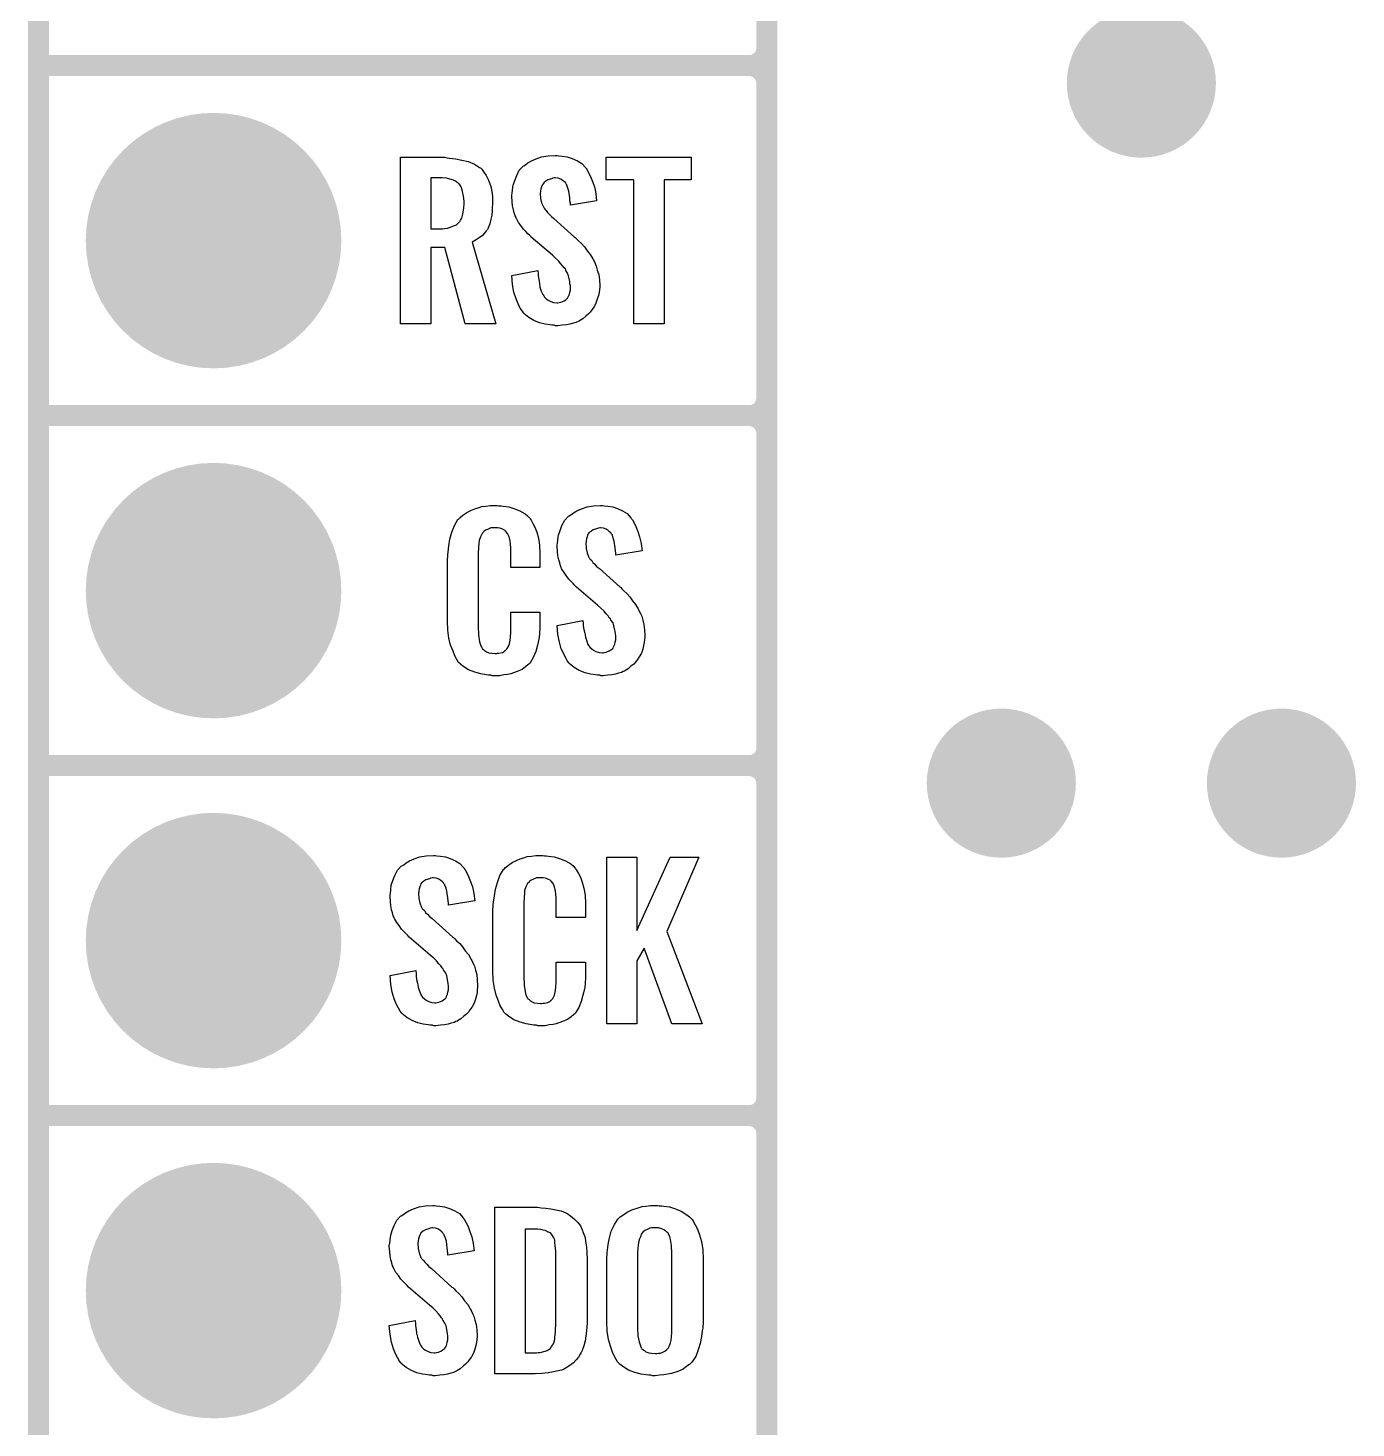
# Model space of a CAD drawing. Extents: x -0.07 to 0.95, y -0.15 to 2.1.
# Drawn here: x -0.053 to 0.3263, y 0.2608 to 0.6607 of the extents above; entities that cross this region are included whole.
import ezdxf

# ---------------------------------------------------------------- set-up
doc = ezdxf.new("R2010")
doc.units = 0
doc.layers.get('0').update_dxf_attribs({"linetype": 'CONTINUOUS'})
for name, color, linetype in [('gko', 6, 'CONTINUOUS'), ('gto', 2, 'CONTINUOUS'), ('gts', 1, 'CONTINUOUS')]:
    doc.layers.add(name, color=color, linetype=linetype)

# ---------------------------------------------------------------- blocks, each defined once
blk = doc.blocks.new('D10')
at = {"const_width": 0.003}
blk.add_lwpolyline([(-0.0015, 0, 1), (0.0015, 0, 1)], format="xyb", close=True, dxfattribs=at)
blk = doc.blocks.new('D43')
at = {"const_width": 0.0365}
blk.add_lwpolyline([(-0.01825, 0, 1), (0.01825, 0, 1)], format="xyb", close=True, dxfattribs=at)
blk = doc.blocks.new('D142')
at = {"const_width": 0.0213}
blk.add_lwpolyline([(-0.01065, 0, 1), (0.01065, 0, 1)], format="xyb", close=True, dxfattribs=at)

msp = doc.modelspace()

# ---------------------------------------------------------------- linework, layer by layer
at = {"layer": 'gko', "color": 6, "const_width": 0.006}
msp.add_lwpolyline([(-0.05, 1.7), (-0.05, -0.15)], dxfattribs=at)
at = {"layer": 'gto', "color": 2, "const_width": 0.006}
for points in [[(0.158, -0.022), (0.158, 0.722)], [(-0.05, 0.65), (0.153, 0.65)], [(-0.05, 0.65), (0.153, 0.65)], [(0.153, 0.65), (0.153, 0.65)], [(0.153, 0.65), (0.153, 0.65)], [(0.158, 0.645), (0.158, 0.645)], [(0.158, 0.645), (0.158, 0.645)], [(0.158, 0.645), (0.158, 0.645)], [(0.158, 0.645), (0.158, 0.645)], [(0.158, 0.555), (0.158, 0.645)], [(-0.05, 0.55), (0.153, 0.55)], [(-0.05, 0.55), (0.153, 0.55)], [(0.153, 0.55), (0.153, 0.55)], [(0.153, 0.55), (0.153, 0.55)], [(0.158, 0.545), (0.158, 0.545)], [(0.158, 0.545), (0.158, 0.545)], [(0.158, 0.545), (0.158, 0.545)], [(0.158, 0.545), (0.158, 0.545)], [(0.158, 0.455), (0.158, 0.545)], [(-0.05, 0.45), (0.153, 0.45)], [(-0.05, 0.45), (0.153, 0.45)], [(0.153, 0.45), (0.153, 0.45)], [(0.153, 0.45), (0.153, 0.45)], [(0.158, 0.445), (0.158, 0.445)], [(0.158, 0.445), (0.158, 0.445)], [(0.158, 0.445), (0.158, 0.445)], [(0.158, 0.445), (0.158, 0.445)], [(0.158, 0.355), (0.158, 0.445)], [(-0.05, 0.35), (0.153, 0.35)], [(-0.05, 0.35), (0.153, 0.35)], [(0.153, 0.35), (0.153, 0.35)], [(0.153, 0.35), (0.153, 0.35)], [(0.158, 0.345), (0.158, 0.345)], [(0.158, 0.345), (0.158, 0.345)], [(0.158, 0.345), (0.158, 0.345)], [(0.158, 0.345), (0.158, 0.345)], [(0.158, 0.255), (0.158, 0.345)]]:
    msp.add_lwpolyline(points, dxfattribs=at)
for points in [[(0.153, 0.65, 0.414214), (0.158, 0.655)], [(0.158, 0.645, 0.414214), (0.153, 0.65)], [(0.158, 0.645, 0.414214), (0.153, 0.65)], [(0.153, 0.55, 0.414214), (0.158, 0.555)], [(0.158, 0.545, 0.414214), (0.153, 0.55)], [(0.158, 0.545, 0.414214), (0.153, 0.55)], [(0.153, 0.45, 0.414214), (0.158, 0.455)], [(0.158, 0.445, 0.414214), (0.153, 0.45)], [(0.158, 0.445, 0.414214), (0.153, 0.45)], [(0.153, 0.35, 0.414214), (0.158, 0.355)], [(0.158, 0.345, 0.414214), (0.153, 0.35)], [(0.158, 0.345, 0.414214), (0.153, 0.35)]]:
    msp.add_lwpolyline(points, format="xyb", dxfattribs=at)
at = {"layer": 'gto', "color": 2}
for points in [[(0.0986, 0.6242), (0.0996, 0.6241), (0.101, 0.6239), (0.1024, 0.6235), (0.1039, 0.6228), (0.1052, 0.622), (0.1063, 0.6208), (0.1064, 0.6206), (0.1067, 0.6202), (0.1071, 0.6194), (0.1077, 0.6183), (0.1082, 0.6169), (0.1088, 0.6154), (0.1092, 0.6135), (0.1094, 0.6114), (0.1019, 0.6101), (0.1019, 0.6103), (0.1019, 0.6107), (0.1018, 0.6114), (0.1018, 0.6122), (0.1015, 0.6141), (0.1012, 0.615), (0.1009, 0.6158), (0.1009, 0.6159), (0.1007, 0.6161), (0.1006, 0.6165), (0.1002, 0.6168), (0.0997, 0.6172), (0.0992, 0.6176), (0.0984, 0.6178), (0.0976, 0.6179), (0.0973, 0.6179), (0.0969, 0.6178), (0.0965, 0.6177), (0.0955, 0.6174), (0.0949, 0.617), (0.0944, 0.6166), (0.0944, 0.6166), (0.0943, 0.6165), (0.0941, 0.6162), (0.0939, 0.6158), (0.0937, 0.6154), (0.0935, 0.6148), (0.0934, 0.6142), (0.0933, 0.6134), (0.0933, 0.6133), (0.0933, 0.613), (0.0934, 0.6126), (0.0934, 0.612), (0.0937, 0.6108), (0.0943, 0.6095), (0.0944, 0.6094), (0.0944, 0.6093), (0.0946, 0.609), (0.095, 0.6086), (0.0954, 0.608), (0.0959, 0.6076), (0.0965, 0.6069), (0.0972, 0.6063), (0.1031, 0.601), (0.1033, 0.6009), (0.1037, 0.6005), (0.1042, 0.5999), (0.1051, 0.5992), (0.1059, 0.5982), (0.1067, 0.5971), (0.1076, 0.596), (0.1083, 0.5948), (0.1084, 0.5946), (0.1086, 0.5943), (0.109, 0.5935), (0.1093, 0.5927), (0.1096, 0.5916), (0.11, 0.5903), (0.1102, 0.5888), (0.1103, 0.5872), (0.1103, 0.5871), (0.1103, 0.5867), (0.1102, 0.586), (0.1101, 0.5852), (0.1099, 0.5843), (0.1096, 0.5833), (0.1092, 0.5821), (0.1087, 0.5811), (0.1086, 0.581), (0.1084, 0.5807), (0.108, 0.5802), (0.1076, 0.5796), (0.107, 0.579), (0.1063, 0.5784), (0.1055, 0.5777), (0.1045, 0.5771), (0.1044, 0.577), (0.1041, 0.5769), (0.1035, 0.5766), (0.1028, 0.5764), (0.1018, 0.5761), (0.1008, 0.5759), (0.0996, 0.5758), (0.0983, 0.5757), (0.0977, 0.5757), (0.0973, 0.5758), (0.0968, 0.5758), (0.0961, 0.5759), (0.0947, 0.5761), (0.0931, 0.5765), (0.0915, 0.5772), (0.09, 0.578), (0.0886, 0.5792), (0.0885, 0.5794), (0.0882, 0.5798), (0.0876, 0.5807), (0.087, 0.5819), (0.0864, 0.5834), (0.0858, 0.5853), (0.0854, 0.5875), (0.0852, 0.59), (0.0926, 0.5915), (0.0926, 0.5914), (0.0926, 0.5913), (0.0927, 0.5907), (0.0927, 0.5899), (0.0929, 0.5889), (0.0931, 0.5878), (0.0932, 0.5867), (0.0936, 0.5856), (0.094, 0.5846), (0.0941, 0.5845), (0.0943, 0.5842), (0.0945, 0.5838), (0.095, 0.5834), (0.0956, 0.583), (0.0963, 0.5826), (0.0971, 0.5823), (0.0981, 0.5822), (0.0983, 0.5822), (0.0987, 0.5823), (0.0992, 0.5824), (0.1001, 0.5828), (0.1006, 0.5831), (0.1009, 0.5834), (0.101, 0.5835), (0.1011, 0.5836), (0.1013, 0.5839), (0.1015, 0.5843), (0.1017, 0.5847), (0.1018, 0.5853), (0.1019, 0.5859), (0.1019, 0.5867), (0.1019, 0.5868), (0.1019, 0.5871), (0.1018, 0.5877), (0.1018, 0.5883), (0.1014, 0.5899), (0.1011, 0.5907), (0.1006, 0.5915), (0.1006, 0.5916), (0.1005, 0.5919), (0.1001, 0.5922), (0.0997, 0.5928), (0.0992, 0.5934), (0.0985, 0.5942), (0.0977, 0.595), (0.0968, 0.5958), (0.0907, 0.601), (0.0907, 0.6011), (0.0903, 0.6015), (0.0898, 0.6019), (0.0892, 0.6026), (0.0885, 0.6033), (0.0878, 0.6043), (0.0871, 0.6052), (0.0866, 0.6061), (0.0865, 0.6062), (0.0864, 0.6066), (0.0861, 0.6071), (0.0859, 0.6079), (0.0857, 0.6088), (0.0854, 0.6099), (0.0853, 0.6112), (0.0852, 0.6126), (0.0852, 0.6127), (0.0852, 0.6129), (0.0852, 0.6131), (0.0853, 0.6135), (0.0854, 0.6145), (0.0856, 0.6158), (0.086, 0.6172), (0.0866, 0.6186), (0.0873, 0.6201), (0.0884, 0.6213), (0.0886, 0.6214), (0.0891, 0.6217), (0.0898, 0.6222), (0.0908, 0.6228), (0.0921, 0.6234), (0.0937, 0.6239), (0.0956, 0.6242), (0.0976, 0.6243), (0.0981, 0.6243), (0.0986, 0.6242)], [(0.0667, 0.6237), (0.0674, 0.6236), (0.0691, 0.6234), (0.0709, 0.623), (0.0727, 0.6226), (0.0745, 0.6218), (0.076, 0.6209), (0.0762, 0.6208), (0.0766, 0.6204), (0.0772, 0.6196), (0.0779, 0.6186), (0.0785, 0.6173), (0.0792, 0.6155), (0.0796, 0.6135), (0.0797, 0.6124), (0.0797, 0.6111), (0.0797, 0.611), (0.0797, 0.6109), (0.0797, 0.6104), (0.0796, 0.6095), (0.0796, 0.6085), (0.0795, 0.6073), (0.0792, 0.6061), (0.0789, 0.6048), (0.0784, 0.6037), (0.0784, 0.6036), (0.0782, 0.6032), (0.0779, 0.6028), (0.0774, 0.6021), (0.0768, 0.6015), (0.0759, 0.6008), (0.075, 0.6002), (0.0739, 0.5996), (0.0806, 0.5762), (0.0719, 0.5762), (0.0661, 0.598), (0.0621, 0.598), (0.0621, 0.5762), (0.0534, 0.5762), (0.0534, 0.6238), (0.066, 0.6238), (0.0667, 0.6237)], [(0.1364, 0.6174), (0.1287, 0.6174), (0.1287, 0.5762), (0.12, 0.5762), (0.12, 0.6174), (0.1121, 0.6174), (0.1121, 0.6238), (0.1364, 0.6238), (0.1364, 0.6174)], [(0.0653, 0.6179), (0.0621, 0.6179), (0.0621, 0.6034), (0.0654, 0.6034), (0.066, 0.6035), (0.0668, 0.6036), (0.0677, 0.6038), (0.0685, 0.6042), (0.0694, 0.6045), (0.07, 0.6051), (0.0701, 0.6052), (0.0703, 0.6055), (0.0705, 0.6058), (0.0709, 0.6064), (0.0711, 0.6072), (0.0713, 0.6081), (0.0715, 0.6093), (0.0716, 0.6106), (0.0716, 0.6108), (0.0716, 0.6113), (0.0715, 0.6119), (0.0714, 0.6128), (0.0712, 0.6136), (0.071, 0.6145), (0.0707, 0.6154), (0.0702, 0.6161), (0.0701, 0.6162), (0.0699, 0.6164), (0.0696, 0.6166), (0.0691, 0.617), (0.0685, 0.6173), (0.0675, 0.6176), (0.0665, 0.6178), (0.0653, 0.6179)], [(0.0815, 0.5242), (0.0821, 0.5242), (0.0827, 0.5241), (0.0843, 0.5239), (0.0858, 0.5235), (0.0875, 0.5228), (0.089, 0.5219), (0.0897, 0.5214), (0.0903, 0.5207), (0.0904, 0.5205), (0.0907, 0.5201), (0.0912, 0.5192), (0.0918, 0.5181), (0.0923, 0.5167), (0.0928, 0.515), (0.0931, 0.513), (0.0932, 0.5106), (0.0932, 0.5066), (0.0849, 0.5066), (0.0849, 0.5107), (0.0849, 0.5108), (0.0849, 0.5111), (0.0849, 0.5116), (0.0849, 0.5121), (0.0848, 0.5134), (0.0847, 0.5141), (0.0846, 0.5146), (0.0846, 0.5147), (0.0845, 0.5149), (0.0844, 0.5154), (0.084, 0.5163), (0.0834, 0.517), (0.0833, 0.5172), (0.0831, 0.5173), (0.0827, 0.5175), (0.0823, 0.5177), (0.0818, 0.5178), (0.0811, 0.5179), (0.08, 0.5179), (0.0796, 0.5179), (0.0792, 0.5179), (0.0782, 0.5175), (0.0777, 0.5173), (0.0772, 0.5169), (0.0771, 0.5167), (0.0767, 0.5163), (0.0762, 0.5154), (0.0759, 0.5143), (0.0759, 0.5142), (0.0759, 0.5141), (0.0758, 0.5137), (0.0758, 0.5132), (0.0757, 0.5127), (0.0757, 0.5119), (0.0756, 0.5111), (0.0756, 0.5102), (0.0756, 0.4895), (0.0756, 0.4894), (0.0756, 0.4889), (0.0757, 0.4882), (0.0757, 0.4873), (0.076, 0.4854), (0.0762, 0.4845), (0.0766, 0.4837), (0.0767, 0.4836), (0.0768, 0.4834), (0.0771, 0.4832), (0.0774, 0.4829), (0.078, 0.4825), (0.0786, 0.4822), (0.0795, 0.4821), (0.0804, 0.482), (0.0808, 0.482), (0.0811, 0.4821), (0.0815, 0.4821), (0.0825, 0.4823), (0.083, 0.4826), (0.0833, 0.4829), (0.0834, 0.4829), (0.0835, 0.4831), (0.0839, 0.4835), (0.0844, 0.4844), (0.0846, 0.4854), (0.0846, 0.4855), (0.0847, 0.4857), (0.0847, 0.486), (0.0848, 0.4865), (0.0848, 0.487), (0.0849, 0.4878), (0.0849, 0.4886), (0.0849, 0.4895), (0.0849, 0.4938), (0.0932, 0.4938), (0.0932, 0.49), (0.0932, 0.4899), (0.0932, 0.4897), (0.0932, 0.4894), (0.0932, 0.4889), (0.0931, 0.4883), (0.0931, 0.4876), (0.0929, 0.4861), (0.0925, 0.4844), (0.092, 0.4826), (0.0913, 0.4809), (0.0904, 0.4794), (0.0903, 0.4792), (0.0898, 0.4788), (0.0891, 0.4782), (0.0881, 0.4775), (0.0867, 0.4769), (0.0849, 0.4762), (0.084, 0.476), (0.0829, 0.4759), (0.0817, 0.4757), (0.0796, 0.4757), (0.0792, 0.4758), (0.0785, 0.4758), (0.0779, 0.4759), (0.0763, 0.4762), (0.0746, 0.4767), (0.0728, 0.4774), (0.0712, 0.4784), (0.0705, 0.479), (0.0698, 0.4797), (0.0698, 0.4798), (0.0697, 0.4799), (0.0696, 0.4802), (0.0694, 0.4805), (0.0689, 0.4814), (0.0684, 0.4827), (0.0677, 0.4844), (0.0672, 0.4864), (0.0669, 0.4887), (0.0668, 0.4914), (0.0668, 0.5083), (0.0668, 0.5084), (0.0668, 0.5087), (0.0668, 0.5091), (0.0669, 0.5096), (0.0669, 0.5103), (0.067, 0.511), (0.0672, 0.5128), (0.0675, 0.5147), (0.0681, 0.5167), (0.0688, 0.5186), (0.0698, 0.5203), (0.0698, 0.5203), (0.07, 0.5204), (0.0704, 0.5209), (0.0712, 0.5216), (0.0723, 0.5223), (0.0737, 0.523), (0.0746, 0.5234), (0.0756, 0.5237), (0.0766, 0.524), (0.0778, 0.5241), (0.079, 0.5243), (0.081, 0.5243), (0.0815, 0.5242)], [(0.1116, 0.5242), (0.1126, 0.5241), (0.114, 0.5239), (0.1154, 0.5235), (0.1168, 0.5228), (0.1181, 0.522), (0.1192, 0.5208), (0.1193, 0.5206), (0.1197, 0.5202), (0.1201, 0.5194), (0.1206, 0.5183), (0.1212, 0.5169), (0.1217, 0.5154), (0.1221, 0.5135), (0.1224, 0.5114), (0.1149, 0.5101), (0.1149, 0.5103), (0.1149, 0.5107), (0.1148, 0.5114), (0.1147, 0.5122), (0.1144, 0.5141), (0.1141, 0.515), (0.1139, 0.5158), (0.1139, 0.5159), (0.1137, 0.5161), (0.1135, 0.5165), (0.1131, 0.5168), (0.1127, 0.5172), (0.1121, 0.5176), (0.1114, 0.5178), (0.1105, 0.5179), (0.1103, 0.5179), (0.1099, 0.5178), (0.1094, 0.5177), (0.1084, 0.5174), (0.1079, 0.517), (0.1074, 0.5167), (0.1074, 0.5166), (0.1072, 0.5165), (0.107, 0.5162), (0.1068, 0.5158), (0.1067, 0.5154), (0.1065, 0.5148), (0.1064, 0.5142), (0.1063, 0.5134), (0.1063, 0.5133), (0.1063, 0.513), (0.1064, 0.5126), (0.1064, 0.512), (0.1067, 0.5108), (0.1072, 0.5095), (0.1073, 0.5094), (0.1074, 0.5092), (0.1076, 0.509), (0.108, 0.5086), (0.1083, 0.508), (0.1089, 0.5076), (0.1094, 0.5069), (0.1102, 0.5063), (0.1161, 0.501), (0.1163, 0.5009), (0.1166, 0.5005), (0.1172, 0.4999), (0.118, 0.4992), (0.1189, 0.4982), (0.1197, 0.4971), (0.1205, 0.496), (0.1213, 0.4948), (0.1214, 0.4946), (0.1215, 0.4943), (0.1219, 0.4935), (0.1223, 0.4927), (0.1226, 0.4916), (0.1229, 0.4903), (0.1231, 0.4888), (0.1232, 0.4872), (0.1232, 0.487), (0.1232, 0.4867), (0.1231, 0.486), (0.123, 0.4852), (0.1228, 0.4843), (0.1226, 0.4833), (0.1222, 0.4821), (0.1216, 0.4811), (0.1215, 0.481), (0.1214, 0.4807), (0.121, 0.4802), (0.1205, 0.4796), (0.12, 0.479), (0.1192, 0.4784), (0.1184, 0.4777), (0.1175, 0.4771), (0.1174, 0.477), (0.117, 0.4769), (0.1165, 0.4766), (0.1157, 0.4764), (0.1148, 0.4761), (0.1138, 0.4759), (0.1126, 0.4758), (0.1113, 0.4757), (0.1106, 0.4757), (0.1103, 0.4758), (0.1097, 0.4758), (0.1091, 0.4759), (0.1077, 0.4761), (0.1061, 0.4765), (0.1044, 0.4772), (0.103, 0.478), (0.1016, 0.4792), (0.1015, 0.4794), (0.1011, 0.4798), (0.1006, 0.4807), (0.1, 0.4819), (0.0993, 0.4834), (0.0988, 0.4853), (0.0983, 0.4875), (0.0981, 0.49), (0.1055, 0.4915), (0.1055, 0.4914), (0.1055, 0.4913), (0.1056, 0.4908), (0.1056, 0.4899), (0.1058, 0.4889), (0.106, 0.4878), (0.1062, 0.4867), (0.1066, 0.4856), (0.1069, 0.4846), (0.107, 0.4845), (0.1072, 0.4842), (0.1075, 0.4838), (0.108, 0.4834), (0.1085, 0.483), (0.1092, 0.4826), (0.1101, 0.4823), (0.111, 0.4822), (0.1113, 0.4822), (0.1116, 0.4823), (0.1121, 0.4824), (0.113, 0.4828), (0.1135, 0.4831), (0.1139, 0.4834), (0.114, 0.4835), (0.1141, 0.4836), (0.1142, 0.4839), (0.1144, 0.4843), (0.1146, 0.4847), (0.1147, 0.4853), (0.1149, 0.4859), (0.1149, 0.4867), (0.1149, 0.4868), (0.1149, 0.4871), (0.1148, 0.4877), (0.1147, 0.4883), (0.1143, 0.4899), (0.1141, 0.4908), (0.1136, 0.4915), (0.1135, 0.4916), (0.1134, 0.4919), (0.113, 0.4922), (0.1127, 0.4928), (0.1121, 0.4934), (0.1115, 0.4942), (0.1106, 0.495), (0.1097, 0.4958), (0.1037, 0.501), (0.1036, 0.5011), (0.1032, 0.5015), (0.1028, 0.5019), (0.1021, 0.5026), (0.1015, 0.5033), (0.1007, 0.5043), (0.1001, 0.5052), (0.0995, 0.5061), (0.0994, 0.5062), (0.0993, 0.5066), (0.0991, 0.5071), (0.0989, 0.5079), (0.0986, 0.5088), (0.0983, 0.5099), (0.0982, 0.5112), (0.0981, 0.5126), (0.0981, 0.5127), (0.0981, 0.5129), (0.0981, 0.5131), (0.0982, 0.5135), (0.0983, 0.5145), (0.0985, 0.5158), (0.099, 0.5172), (0.0995, 0.5186), (0.1003, 0.5201), (0.1014, 0.5213), (0.1016, 0.5214), (0.102, 0.5217), (0.1028, 0.5222), (0.1038, 0.5228), (0.1051, 0.5234), (0.1067, 0.5239), (0.1085, 0.5242), (0.1105, 0.5243), (0.1111, 0.5243), (0.1116, 0.5242)], [(0.0638, 0.4242), (0.0648, 0.4241), (0.0662, 0.4239), (0.0676, 0.4235), (0.0691, 0.4228), (0.0703, 0.422), (0.0715, 0.4208), (0.0716, 0.4206), (0.0719, 0.4202), (0.0723, 0.4194), (0.0728, 0.4183), (0.0734, 0.4169), (0.074, 0.4154), (0.0743, 0.4135), (0.0746, 0.4114), (0.0671, 0.4101), (0.0671, 0.4103), (0.0671, 0.4107), (0.067, 0.4114), (0.0669, 0.4122), (0.0666, 0.4141), (0.0664, 0.415), (0.0661, 0.4158), (0.0661, 0.4159), (0.0659, 0.4161), (0.0657, 0.4165), (0.0654, 0.4168), (0.0649, 0.4172), (0.0643, 0.4176), (0.0636, 0.4178), (0.0628, 0.4179), (0.0625, 0.4179), (0.0621, 0.4178), (0.0617, 0.4177), (0.0606, 0.4174), (0.0601, 0.417), (0.0596, 0.4166), (0.0596, 0.4166), (0.0594, 0.4165), (0.0592, 0.4162), (0.0591, 0.4158), (0.0589, 0.4154), (0.0587, 0.4148), (0.0586, 0.4142), (0.0585, 0.4134), (0.0585, 0.4133), (0.0585, 0.413), (0.0586, 0.4126), (0.0586, 0.412), (0.0589, 0.4108), (0.0594, 0.4095), (0.0595, 0.4094), (0.0596, 0.4092), (0.0598, 0.409), (0.0602, 0.4086), (0.0605, 0.408), (0.0611, 0.4076), (0.0617, 0.4069), (0.0624, 0.4063), (0.0683, 0.401), (0.0685, 0.4009), (0.0689, 0.4005), (0.0694, 0.3999), (0.0703, 0.3992), (0.0711, 0.3982), (0.0719, 0.3971), (0.0728, 0.396), (0.0735, 0.3948), (0.0736, 0.3946), (0.0738, 0.3943), (0.0741, 0.3935), (0.0745, 0.3927), (0.0748, 0.3916), (0.0752, 0.3903), (0.0753, 0.3888), (0.0754, 0.3872), (0.0754, 0.3871), (0.0754, 0.3867), (0.0753, 0.386), (0.0753, 0.3852), (0.0751, 0.3843), (0.0748, 0.3833), (0.0744, 0.3821), (0.0739, 0.3811), (0.0738, 0.381), (0.0736, 0.3807), (0.0732, 0.3802), (0.0728, 0.3796), (0.0722, 0.379), (0.0715, 0.3784), (0.0706, 0.3777), (0.0697, 0.3771), (0.0696, 0.377), (0.0692, 0.3769), (0.0687, 0.3766), (0.0679, 0.3764), (0.067, 0.3761), (0.066, 0.3759), (0.0648, 0.3758), (0.0635, 0.3757), (0.0629, 0.3757), (0.0625, 0.3758), (0.0619, 0.3758), (0.0613, 0.3759), (0.0599, 0.3761), (0.0583, 0.3765), (0.0567, 0.3772), (0.0552, 0.378), (0.0538, 0.3792), (0.0537, 0.3794), (0.0533, 0.3798), (0.0528, 0.3807), (0.0522, 0.3819), (0.0516, 0.3834), (0.051, 0.3853), (0.0506, 0.3875), (0.0504, 0.39), (0.0578, 0.3915), (0.0578, 0.3914), (0.0578, 0.3913), (0.0579, 0.3907), (0.0579, 0.3899), (0.058, 0.3889), (0.0582, 0.3878), (0.0584, 0.3867), (0.0588, 0.3856), (0.0592, 0.3846), (0.0592, 0.3845), (0.0594, 0.3842), (0.0597, 0.3838), (0.0602, 0.3834), (0.0607, 0.383), (0.0615, 0.3826), (0.0623, 0.3823), (0.0632, 0.3822), (0.0635, 0.3822), (0.0639, 0.3823), (0.0643, 0.3824), (0.0653, 0.3828), (0.0657, 0.3831), (0.0661, 0.3834), (0.0662, 0.3835), (0.0663, 0.3836), (0.0665, 0.3839), (0.0666, 0.3843), (0.0668, 0.3847), (0.0669, 0.3853), (0.0671, 0.3859), (0.0671, 0.3867), (0.0671, 0.3868), (0.0671, 0.3871), (0.067, 0.3877), (0.0669, 0.3883), (0.0666, 0.3899), (0.0663, 0.3907), (0.0658, 0.3915), (0.0657, 0.3916), (0.0656, 0.3919), (0.0653, 0.3922), (0.0649, 0.3928), (0.0643, 0.3934), (0.0637, 0.3942), (0.0629, 0.395), (0.0619, 0.3958), (0.0559, 0.401), (0.0558, 0.4011), (0.0555, 0.4015), (0.055, 0.4019), (0.0543, 0.4026), (0.0537, 0.4033), (0.053, 0.4043), (0.0523, 0.4052), (0.0518, 0.4061), (0.0517, 0.4062), (0.0516, 0.4066), (0.0513, 0.4071), (0.0511, 0.4079), (0.0508, 0.4088), (0.0506, 0.4099), (0.0505, 0.4112), (0.0504, 0.4126), (0.0504, 0.4127), (0.0504, 0.4129), (0.0504, 0.4131), (0.0505, 0.4135), (0.0506, 0.4145), (0.0507, 0.4158), (0.0512, 0.4172), (0.0518, 0.4186), (0.0525, 0.4201), (0.0536, 0.4213), (0.0538, 0.4214), (0.0543, 0.4217), (0.055, 0.4222), (0.056, 0.4228), (0.0573, 0.4234), (0.0589, 0.4239), (0.0607, 0.4242), (0.0628, 0.4243), (0.0633, 0.4243), (0.0638, 0.4242)], [(0.0945, 0.4242), (0.095, 0.4242), (0.0957, 0.4241), (0.0973, 0.4239), (0.0988, 0.4235), (0.1005, 0.4228), (0.102, 0.4219), (0.1027, 0.4214), (0.1033, 0.4207), (0.1034, 0.4205), (0.1037, 0.4201), (0.1042, 0.4192), (0.1048, 0.4181), (0.1053, 0.4167), (0.1058, 0.415), (0.1061, 0.413), (0.1062, 0.4106), (0.1062, 0.4066), (0.0979, 0.4066), (0.0979, 0.4107), (0.0979, 0.4108), (0.0979, 0.4111), (0.0979, 0.4116), (0.0979, 0.4121), (0.0978, 0.4134), (0.0977, 0.4141), (0.0976, 0.4146), (0.0976, 0.4147), (0.0975, 0.4149), (0.0974, 0.4154), (0.097, 0.4163), (0.0964, 0.417), (0.0962, 0.4172), (0.0961, 0.4173), (0.0957, 0.4175), (0.0953, 0.4177), (0.0948, 0.4178), (0.0941, 0.4179), (0.093, 0.4179), (0.0926, 0.4179), (0.0922, 0.4179), (0.0912, 0.4175), (0.0907, 0.4173), (0.0902, 0.4169), (0.0901, 0.4167), (0.0897, 0.4163), (0.0892, 0.4154), (0.0888, 0.4143), (0.0888, 0.4142), (0.0888, 0.4141), (0.0888, 0.4137), (0.0888, 0.4132), (0.0887, 0.4127), (0.0887, 0.4119), (0.0886, 0.4111), (0.0886, 0.4102), (0.0886, 0.3895), (0.0886, 0.3894), (0.0886, 0.3889), (0.0887, 0.3882), (0.0887, 0.3873), (0.089, 0.3854), (0.0892, 0.3845), (0.0896, 0.3837), (0.0897, 0.3836), (0.0898, 0.3834), (0.0901, 0.3832), (0.0904, 0.3829), (0.091, 0.3825), (0.0916, 0.3822), (0.0925, 0.3821), (0.0934, 0.382), (0.0938, 0.382), (0.0941, 0.3821), (0.0945, 0.3821), (0.0955, 0.3823), (0.096, 0.3826), (0.0963, 0.3829), (0.0964, 0.3829), (0.0965, 0.3831), (0.0969, 0.3835), (0.0974, 0.3844), (0.0976, 0.3854), (0.0976, 0.3855), (0.0977, 0.3857), (0.0977, 0.386), (0.0978, 0.3865), (0.0978, 0.3871), (0.0979, 0.3878), (0.0979, 0.3886), (0.0979, 0.3895), (0.0979, 0.3938), (0.1062, 0.3938), (0.1062, 0.39), (0.1062, 0.3899), (0.1062, 0.3897), (0.1062, 0.3894), (0.1062, 0.3889), (0.1061, 0.3883), (0.1061, 0.3876), (0.1059, 0.3861), (0.1055, 0.3844), (0.105, 0.3826), (0.1043, 0.3809), (0.1034, 0.3794), (0.1033, 0.3792), (0.1028, 0.3788), (0.1021, 0.3782), (0.1011, 0.3775), (0.0997, 0.3769), (0.0979, 0.3762), (0.097, 0.376), (0.0959, 0.3759), (0.0947, 0.3757), (0.0926, 0.3757), (0.0922, 0.3758), (0.0915, 0.3758), (0.0909, 0.3759), (0.0893, 0.3762), (0.0876, 0.3767), (0.0858, 0.3774), (0.0842, 0.3784), (0.0835, 0.379), (0.0828, 0.3797), (0.0828, 0.3798), (0.0827, 0.3799), (0.0826, 0.3802), (0.0824, 0.3805), (0.0819, 0.3814), (0.0814, 0.3827), (0.0807, 0.3844), (0.0802, 0.3864), (0.0799, 0.3887), (0.0798, 0.3914), (0.0798, 0.4083), (0.0798, 0.4084), (0.0798, 0.4087), (0.0798, 0.4091), (0.0799, 0.4096), (0.0799, 0.4103), (0.08, 0.411), (0.0802, 0.4128), (0.0805, 0.4147), (0.0811, 0.4166), (0.0818, 0.4186), (0.0828, 0.4203), (0.0828, 0.4203), (0.083, 0.4204), (0.0834, 0.4209), (0.0842, 0.4216), (0.0853, 0.4223), (0.0867, 0.423), (0.0876, 0.4234), (0.0886, 0.4237), (0.0896, 0.424), (0.0908, 0.4241), (0.092, 0.4243), (0.094, 0.4243), (0.0945, 0.4242)], [(0.1295, 0.4026), (0.1396, 0.3762), (0.1309, 0.3762), (0.123, 0.3978), (0.1209, 0.3942), (0.1209, 0.3762), (0.1123, 0.3762), (0.1123, 0.4238), (0.1209, 0.4238), (0.1209, 0.4029), (0.1304, 0.4238), (0.1386, 0.4238), (0.1295, 0.4026)], [(0.0636, 0.3242), (0.0646, 0.3241), (0.066, 0.3239), (0.0674, 0.3235), (0.0689, 0.3228), (0.0702, 0.322), (0.0713, 0.3208), (0.0714, 0.3206), (0.0717, 0.3202), (0.0721, 0.3194), (0.0727, 0.3183), (0.0732, 0.3169), (0.0738, 0.3154), (0.0741, 0.3135), (0.0744, 0.3114), (0.0669, 0.3101), (0.0669, 0.3103), (0.0669, 0.3107), (0.0668, 0.3114), (0.0667, 0.3122), (0.0665, 0.3141), (0.0662, 0.315), (0.0659, 0.3158), (0.0659, 0.3159), (0.0657, 0.3161), (0.0655, 0.3165), (0.0652, 0.3168), (0.0647, 0.3172), (0.0642, 0.3176), (0.0634, 0.3178), (0.0626, 0.3179), (0.0623, 0.3179), (0.0619, 0.3178), (0.0615, 0.3177), (0.0605, 0.3174), (0.0599, 0.317), (0.0594, 0.3167), (0.0594, 0.3166), (0.0592, 0.3165), (0.0591, 0.3162), (0.0589, 0.3158), (0.0587, 0.3154), (0.0585, 0.3148), (0.0584, 0.3142), (0.0583, 0.3134), (0.0583, 0.3133), (0.0583, 0.313), (0.0584, 0.3126), (0.0584, 0.312), (0.0587, 0.3108), (0.0592, 0.3095), (0.0593, 0.3094), (0.0594, 0.3092), (0.0596, 0.309), (0.06, 0.3086), (0.0604, 0.308), (0.0609, 0.3076), (0.0615, 0.3069), (0.0622, 0.3063), (0.0681, 0.301), (0.0683, 0.3009), (0.0687, 0.3005), (0.0692, 0.2999), (0.0701, 0.2992), (0.0709, 0.2982), (0.0717, 0.2971), (0.0726, 0.296), (0.0733, 0.2948), (0.0734, 0.2946), (0.0736, 0.2943), (0.074, 0.2935), (0.0743, 0.2927), (0.0746, 0.2916), (0.075, 0.2903), (0.0752, 0.2888), (0.0753, 0.2872), (0.0753, 0.2871), (0.0753, 0.2867), (0.0752, 0.286), (0.0751, 0.2852), (0.0749, 0.2843), (0.0746, 0.2833), (0.0742, 0.2821), (0.0737, 0.2811), (0.0736, 0.281), (0.0734, 0.2807), (0.073, 0.2802), (0.0726, 0.2797), (0.072, 0.279), (0.0713, 0.2784), (0.0704, 0.2777), (0.0695, 0.2771), (0.0694, 0.277), (0.0691, 0.2769), (0.0685, 0.2766), (0.0678, 0.2764), (0.0668, 0.2761), (0.0658, 0.2759), (0.0646, 0.2758), (0.0633, 0.2757), (0.0627, 0.2757), (0.0623, 0.2758), (0.0617, 0.2758), (0.0611, 0.2759), (0.0597, 0.2761), (0.0581, 0.2765), (0.0565, 0.2772), (0.055, 0.278), (0.0536, 0.2792), (0.0535, 0.2794), (0.0531, 0.2798), (0.0526, 0.2807), (0.052, 0.2819), (0.0514, 0.2834), (0.0508, 0.2853), (0.0504, 0.2875), (0.0502, 0.29), (0.0576, 0.2915), (0.0576, 0.2914), (0.0576, 0.2913), (0.0577, 0.2907), (0.0577, 0.2899), (0.0579, 0.2889), (0.058, 0.2878), (0.0582, 0.2867), (0.0586, 0.2856), (0.059, 0.2846), (0.0591, 0.2845), (0.0592, 0.2842), (0.0595, 0.2838), (0.06, 0.2834), (0.0605, 0.283), (0.0613, 0.2826), (0.0621, 0.2823), (0.063, 0.2822), (0.0633, 0.2822), (0.0637, 0.2823), (0.0642, 0.2824), (0.0651, 0.2828), (0.0655, 0.2831), (0.0659, 0.2834), (0.066, 0.2835), (0.0661, 0.2836), (0.0663, 0.2839), (0.0665, 0.2843), (0.0666, 0.2847), (0.0667, 0.2853), (0.0669, 0.2859), (0.0669, 0.2867), (0.0669, 0.2868), (0.0669, 0.2871), (0.0668, 0.2877), (0.0667, 0.2883), (0.0664, 0.2899), (0.0661, 0.2907), (0.0656, 0.2915), (0.0655, 0.2916), (0.0654, 0.2919), (0.0651, 0.2922), (0.0647, 0.2928), (0.0642, 0.2934), (0.0635, 0.2942), (0.0627, 0.295), (0.0617, 0.2958), (0.0557, 0.301), (0.0556, 0.3011), (0.0553, 0.3015), (0.0548, 0.3019), (0.0542, 0.3026), (0.0535, 0.3033), (0.0528, 0.3043), (0.0521, 0.3052), (0.0516, 0.3061), (0.0515, 0.3062), (0.0514, 0.3066), (0.0511, 0.3071), (0.0509, 0.3079), (0.0506, 0.3088), (0.0504, 0.3099), (0.0503, 0.3112), (0.0502, 0.3126), (0.0502, 0.3127), (0.0502, 0.3129), (0.0502, 0.3131), (0.0503, 0.3135), (0.0504, 0.3145), (0.0506, 0.3158), (0.051, 0.3172), (0.0516, 0.3186), (0.0523, 0.3201), (0.0534, 0.3213), (0.0536, 0.3214), (0.0541, 0.3217), (0.0548, 0.3222), (0.0558, 0.3228), (0.0571, 0.3234), (0.0587, 0.3239), (0.0605, 0.3242), (0.0626, 0.3243), (0.0631, 0.3243), (0.0636, 0.3242)], [(0.1273, 0.3242), (0.1279, 0.3242), (0.1286, 0.3241), (0.1302, 0.3239), (0.1319, 0.3234), (0.1336, 0.3227), (0.1352, 0.3217), (0.1359, 0.3211), (0.1366, 0.3204), (0.1368, 0.3203), (0.1371, 0.3197), (0.1376, 0.3188), (0.1382, 0.3176), (0.1388, 0.3159), (0.1394, 0.314), (0.1397, 0.3117), (0.1398, 0.309), (0.1398, 0.2911), (0.1398, 0.291), (0.1398, 0.2907), (0.1398, 0.2904), (0.1397, 0.2899), (0.1397, 0.2893), (0.1396, 0.2885), (0.1394, 0.2869), (0.139, 0.2849), (0.1384, 0.2831), (0.1377, 0.2812), (0.1366, 0.2796), (0.1364, 0.2794), (0.1359, 0.2789), (0.1352, 0.2784), (0.1341, 0.2776), (0.1326, 0.2769), (0.1308, 0.2763), (0.1286, 0.2759), (0.1274, 0.2758), (0.1261, 0.2757), (0.1254, 0.2757), (0.1249, 0.2758), (0.1243, 0.2758), (0.1236, 0.2759), (0.1221, 0.2761), (0.1203, 0.2766), (0.1185, 0.2773), (0.1169, 0.2783), (0.1161, 0.2789), (0.1155, 0.2796), (0.1154, 0.2797), (0.115, 0.2803), (0.1145, 0.2812), (0.1139, 0.2824), (0.1134, 0.2841), (0.1128, 0.286), (0.1124, 0.2884), (0.1123, 0.2911), (0.1123, 0.309), (0.1123, 0.3091), (0.1123, 0.3093), (0.1123, 0.3097), (0.1124, 0.3103), (0.1124, 0.3108), (0.1125, 0.3116), (0.1127, 0.3132), (0.1131, 0.3151), (0.1136, 0.317), (0.1145, 0.3189), (0.1155, 0.3204), (0.1157, 0.3206), (0.1161, 0.3211), (0.1169, 0.3216), (0.1181, 0.3224), (0.1195, 0.3231), (0.1213, 0.3237), (0.1224, 0.324), (0.1235, 0.3241), (0.1248, 0.3243), (0.1269, 0.3243), (0.1273, 0.3242)], [(0.0936, 0.3237), (0.0949, 0.3236), (0.0963, 0.3234), (0.0978, 0.3231), (0.0993, 0.3228), (0.1006, 0.3222), (0.1008, 0.3221), (0.1012, 0.3219), (0.1017, 0.3216), (0.1024, 0.321), (0.1032, 0.3203), (0.104, 0.3195), (0.1048, 0.3185), (0.1053, 0.3174), (0.1054, 0.3172), (0.1055, 0.3168), (0.1058, 0.3161), (0.1061, 0.3152), (0.1062, 0.314), (0.1065, 0.3125), (0.1066, 0.3108), (0.1067, 0.309), (0.1067, 0.2917), (0.1067, 0.2916), (0.1067, 0.2914), (0.1067, 0.2911), (0.1067, 0.2907), (0.1066, 0.2897), (0.1065, 0.2885), (0.1063, 0.2871), (0.1061, 0.2857), (0.1058, 0.2842), (0.1053, 0.2829), (0.1052, 0.2827), (0.105, 0.2823), (0.1047, 0.2818), (0.1042, 0.281), (0.1036, 0.2802), (0.1028, 0.2794), (0.1018, 0.2786), (0.1007, 0.2779), (0.1005, 0.2778), (0.1001, 0.2776), (0.0994, 0.2773), (0.0984, 0.2771), (0.0971, 0.2768), (0.0956, 0.2765), (0.0938, 0.2763), (0.0919, 0.2762), (0.0803, 0.2762), (0.0803, 0.3238), (0.0925, 0.3238), (0.0936, 0.3237)], [(0.0926, 0.3176), (0.089, 0.3176), (0.089, 0.2822), (0.0922, 0.2822), (0.0927, 0.2823), (0.0933, 0.2823), (0.0947, 0.2827), (0.0953, 0.2829), (0.0959, 0.2833), (0.096, 0.2833), (0.0961, 0.2834), (0.0965, 0.284), (0.0971, 0.2848), (0.0973, 0.2854), (0.0975, 0.286), (0.0975, 0.2861), (0.0975, 0.2864), (0.0975, 0.2868), (0.0976, 0.2873), (0.0977, 0.2881), (0.0977, 0.289), (0.0978, 0.2901), (0.0978, 0.2913), (0.0978, 0.3095), (0.0978, 0.3097), (0.0978, 0.3101), (0.0978, 0.3106), (0.0978, 0.3113), (0.0976, 0.3129), (0.0975, 0.3137), (0.0975, 0.3143), (0.0975, 0.3144), (0.0974, 0.3146), (0.0973, 0.3149), (0.0971, 0.3153), (0.0965, 0.3161), (0.0962, 0.3165), (0.0957, 0.3167), (0.0956, 0.3167), (0.0954, 0.3168), (0.0951, 0.317), (0.0947, 0.3172), (0.0941, 0.3173), (0.0935, 0.3175), (0.0926, 0.3176)], [(0.1261, 0.3179), (0.1257, 0.3179), (0.1251, 0.3179), (0.1246, 0.3178), (0.1238, 0.3175), (0.1232, 0.3172), (0.1226, 0.3167), (0.1221, 0.3161), (0.1221, 0.316), (0.122, 0.3157), (0.1219, 0.3154), (0.1217, 0.3148), (0.1215, 0.3141), (0.1213, 0.3131), (0.1212, 0.3121), (0.1211, 0.3109), (0.1211, 0.2891), (0.1211, 0.2889), (0.1211, 0.2885), (0.1212, 0.2879), (0.1212, 0.2871), (0.1216, 0.2854), (0.1218, 0.2845), (0.1221, 0.2837), (0.1222, 0.2836), (0.1223, 0.2834), (0.1226, 0.2832), (0.1231, 0.2829), (0.1235, 0.2825), (0.1243, 0.2822), (0.1251, 0.2821), (0.1261, 0.282), (0.1266, 0.282), (0.1271, 0.2821), (0.1277, 0.2821), (0.1283, 0.2824), (0.1289, 0.2827), (0.1295, 0.2832), (0.1299, 0.2837), (0.13, 0.2838), (0.1301, 0.2841), (0.1303, 0.2845), (0.1305, 0.2851), (0.1307, 0.2858), (0.1308, 0.2868), (0.1309, 0.2879), (0.1309, 0.2891), (0.1309, 0.3109), (0.1309, 0.3111), (0.1309, 0.3115), (0.1308, 0.3121), (0.1308, 0.3129), (0.1305, 0.3146), (0.1303, 0.3154), (0.1299, 0.3162), (0.1299, 0.3163), (0.1297, 0.3165), (0.1295, 0.3167), (0.1291, 0.3171), (0.1286, 0.3174), (0.128, 0.3177), (0.1271, 0.3179), (0.1261, 0.3179)]]:
    msp.add_lwpolyline(points, dxfattribs=at)

# ---------------------------------------------------------------- block references
at = {"layer": 'gto'}
for p in [(0.158, 0.655), (-0.05, 0.65), (-0.05, 0.65), (0.153, 0.65), (0.153, 0.65), (0.153, 0.65), (0.153, 0.65), (0.153, 0.65), (0.153, 0.65), (0.153, 0.65), (0.158, 0.645), (0.158, 0.645), (0.158, 0.645), (0.158, 0.645), (0.158, 0.645), (0.158, 0.645), (0.158, 0.645), (0.158, 0.555), (0.158, 0.555), (-0.05, 0.55), (-0.05, 0.55), (0.153, 0.55), (0.153, 0.55), (0.153, 0.55), (0.153, 0.55), (0.153, 0.55), (0.153, 0.55), (0.153, 0.55), (0.158, 0.545), (0.158, 0.545), (0.158, 0.545), (0.158, 0.545), (0.158, 0.545), (0.158, 0.545), (0.158, 0.545), (0.158, 0.455), (0.158, 0.455), (-0.05, 0.45), (-0.05, 0.45), (0.153, 0.45), (0.153, 0.45), (0.153, 0.45), (0.153, 0.45), (0.153, 0.45), (0.153, 0.45), (0.153, 0.45), (0.158, 0.445), (0.158, 0.445), (0.158, 0.445), (0.158, 0.445), (0.158, 0.445), (0.158, 0.445), (0.158, 0.445), (0.158, 0.355), (0.158, 0.355), (-0.05, 0.35), (-0.05, 0.35), (0.153, 0.35), (0.153, 0.35), (0.153, 0.35), (0.153, 0.35), (0.153, 0.35), (0.153, 0.35), (0.153, 0.35), (0.158, 0.345), (0.158, 0.345), (0.158, 0.345), (0.158, 0.345), (0.158, 0.345), (0.158, 0.345), (0.158, 0.345)]:
    msp.add_blockref('D10', p, dxfattribs=at)
at = {"layer": 'gts'}
for name, p in [('D142', (0.265, 0.645)), ('D43', (0, 0.6)), ('D43', (0, 0.5)), ('D142', (0.225, 0.445)), ('D142', (0.305, 0.445)), ('D43', (0, 0.4)), ('D43', (0, 0.3))]:
    msp.add_blockref(name, p, dxfattribs=at)

doc.saveas('drawing.dxf')
